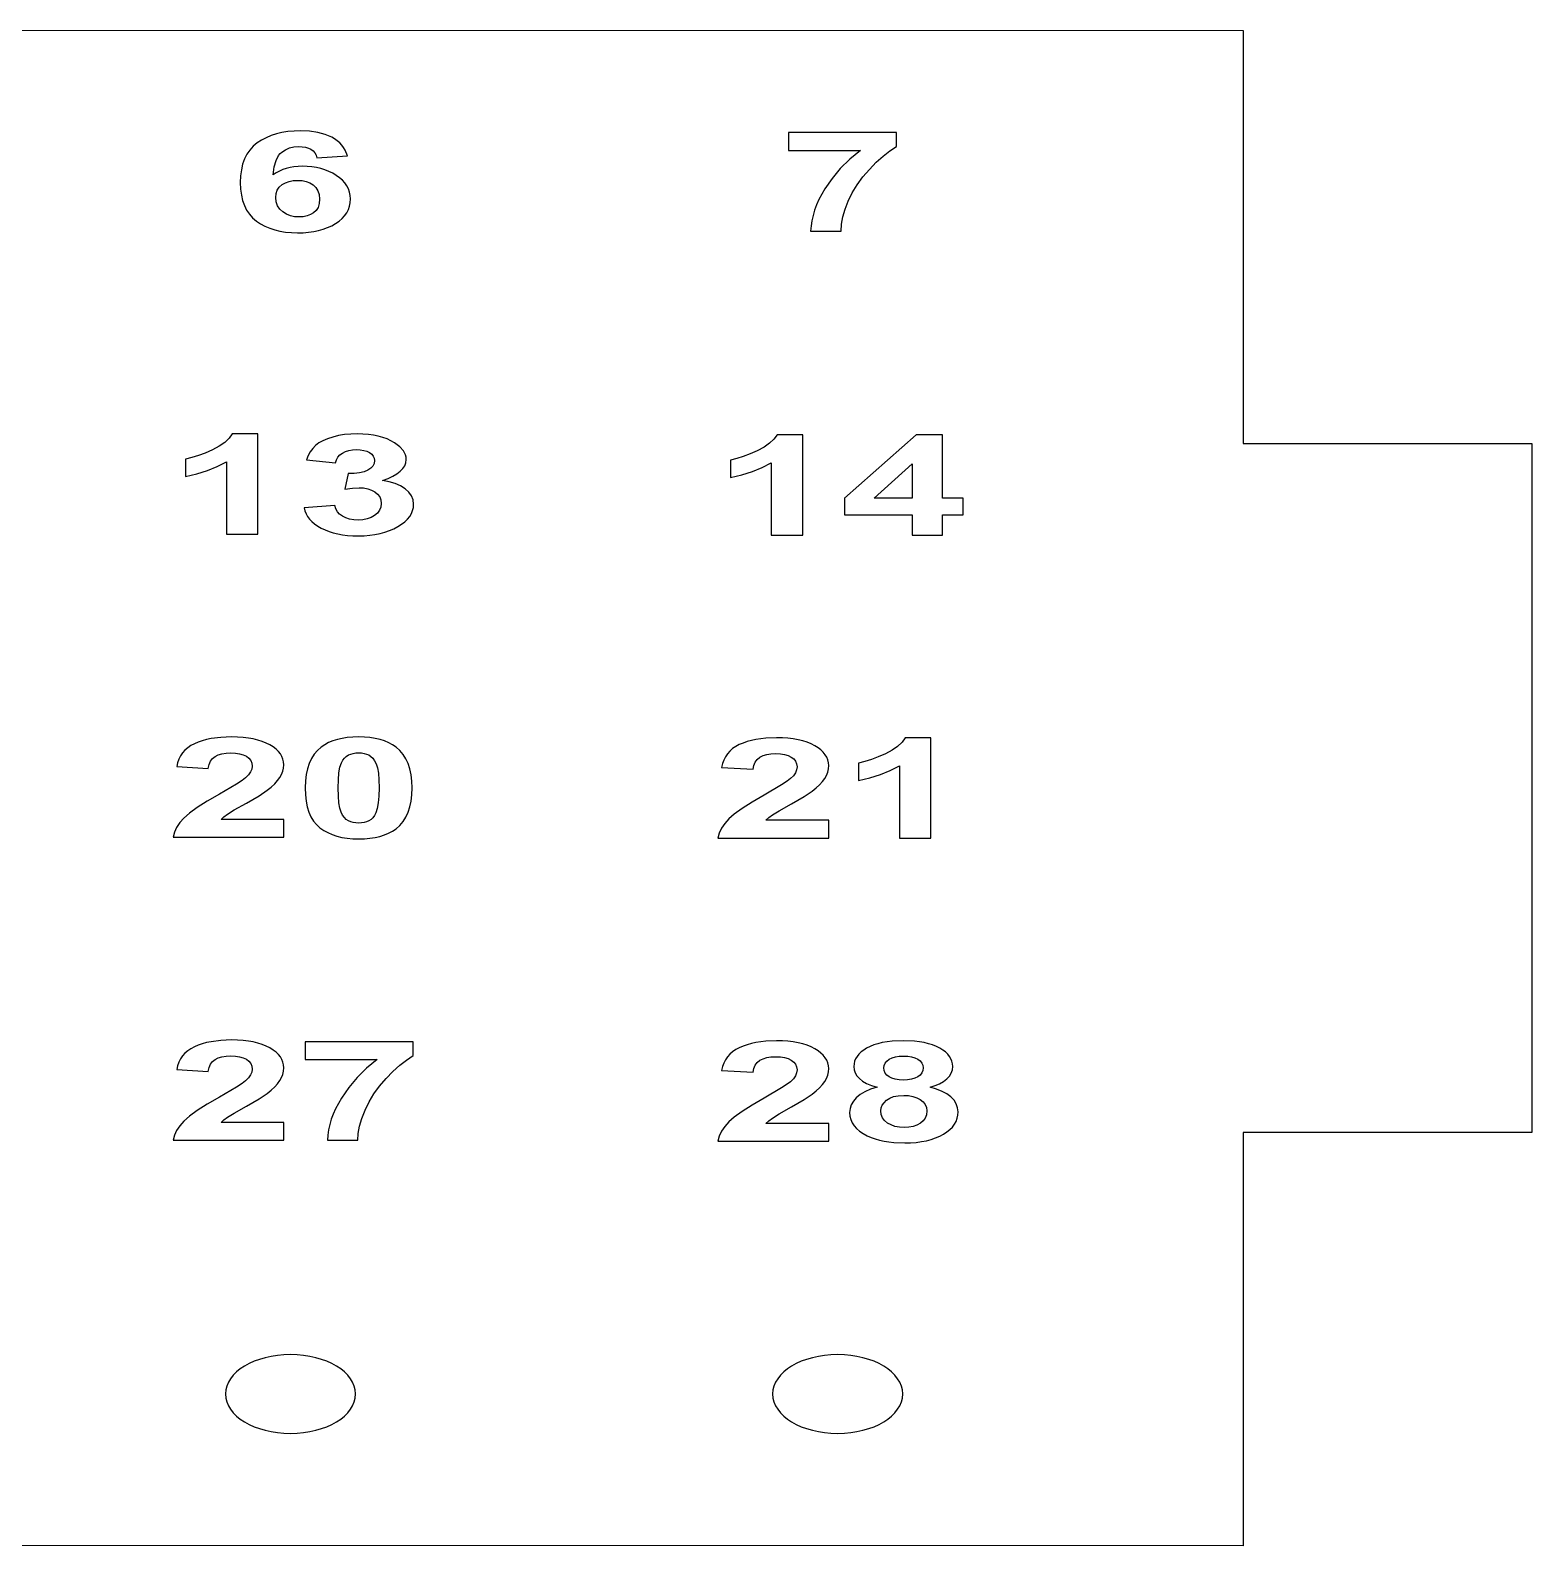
# Model space of a CAD drawing. Extents: x 1222 to 3994, y 2320 to 3800.
# Drawn here: x 2664.67 to 2695.73, y 3417.81 to 3449.16 of the extents above; entities that cross this region are included whole.
import ezdxf

# ---------------------------------------------------------------- set-up
doc = ezdxf.new("R2010")
doc.units = 0
doc.layers.add('____________', color=18, linetype='CONTINUOUS')

msp = doc.modelspace()

# ---------------------------------------------------------------- linework, layer by layer
at = {"layer": '____________'}
for points in [[(2537.828, 3426.356), (2531.848, 3426.356), (2531.848, 3440.606), (2537.828, 3440.606), (2537.828, 3449.152), (2619.108, 3449.155), (2689.766, 3449.152), (2689.766, 3440.606), (2695.735, 3440.606), (2695.735, 3426.356), (2689.766, 3426.356), (2689.766, 3417.807), (2619.108, 3417.811), (2537.828, 3417.807), (2537.828, 3426.356)], [(2671.231, 3446.561), (2671.185, 3446.679), (2671.153, 3446.732), (2671.115, 3446.782), (2671.072, 3446.828), (2671.022, 3446.87), (2670.967, 3446.909), (2670.906, 3446.944), (2670.771, 3447.001), (2670.618, 3447.043), (2670.449, 3447.067), (2670.263, 3447.076), (2670.128, 3447.072), (2669.999, 3447.06), (2669.877, 3447.04), (2669.761, 3447.013), (2669.651, 3446.978), (2669.548, 3446.934), (2669.452, 3446.883), (2669.362, 3446.825), (2669.281, 3446.757), (2669.211, 3446.679), (2669.151, 3446.592), (2669.102, 3446.494), (2669.064, 3446.387), (2669.037, 3446.27), (2669.021, 3446.143), (2669.016, 3446.006), (2669.021, 3445.872), (2669.037, 3445.748), (2669.063, 3445.634), (2669.099, 3445.529), (2669.146, 3445.435), (2669.203, 3445.35), (2669.271, 3445.274), (2669.349, 3445.209), (2669.435, 3445.152), (2669.526, 3445.102), (2669.624, 3445.061), (2669.727, 3445.026), (2669.836, 3445), (2669.951, 3444.981), (2670.072, 3444.97), (2670.198, 3444.966), (2670.316, 3444.969), (2670.428, 3444.978), (2670.535, 3444.993), (2670.636, 3445.014), (2670.732, 3445.041), (2670.822, 3445.074), (2670.907, 3445.112), (2670.987, 3445.157), (2671.059, 3445.207), (2671.121, 3445.261), (2671.174, 3445.319), (2671.217, 3445.38), (2671.251, 3445.446), (2671.275, 3445.515), (2671.289, 3445.589), (2671.294, 3445.666), (2671.289, 3445.739), (2671.276, 3445.809), (2671.253, 3445.875), (2671.221, 3445.937), (2671.18, 3445.997), (2671.13, 3446.052), (2671.07, 3446.105), (2671.002, 3446.153), (2670.927, 3446.198), (2670.848, 3446.236), (2670.766, 3446.269), (2670.681, 3446.295), (2670.591, 3446.316), (2670.498, 3446.331), (2670.401, 3446.34), (2670.3, 3446.343), (2670.211, 3446.34), (2670.126, 3446.332), (2670.045, 3446.318), (2669.967, 3446.299), (2669.893, 3446.274), (2669.823, 3446.244), (2669.756, 3446.209), (2669.693, 3446.168), (2669.718, 3446.331), (2669.757, 3446.463), (2669.808, 3446.565), (2669.839, 3446.605), (2669.873, 3446.637), (2669.949, 3446.686), (2670.033, 3446.722), (2670.124, 3446.743), (2670.223, 3446.75), (2670.298, 3446.746), (2670.365, 3446.736), (2670.425, 3446.718), (2670.477, 3446.694), (2670.522, 3446.661), (2670.557, 3446.621), (2670.582, 3446.574), (2670.598, 3446.519), (2671.231, 3446.561)], [(2680.358, 3446.672), (2681.845, 3446.672), (2681.626, 3446.491), (2681.43, 3446.297), (2681.258, 3446.092), (2681.109, 3445.875), (2680.987, 3445.654), (2680.938, 3445.544), (2680.898, 3445.434), (2680.865, 3445.326), (2680.841, 3445.217), (2680.825, 3445.109), (2680.816, 3445.002), (2681.447, 3445.002), (2681.455, 3445.143), (2681.483, 3445.294), (2681.529, 3445.454), (2681.595, 3445.623), (2681.678, 3445.794), (2681.779, 3445.96), (2681.897, 3446.122), (2682.031, 3446.279), (2682.174, 3446.424), (2682.315, 3446.551), (2682.455, 3446.661), (2682.594, 3446.752), (2682.594, 3447.04), (2680.358, 3447.04), (2680.358, 3446.672)], [(2669.749, 3445.697), (2669.757, 3445.779), (2669.781, 3445.851), (2669.822, 3445.911), (2669.879, 3445.962), (2669.948, 3446.001), (2670.024, 3446.029), (2670.107, 3446.045), (2670.198, 3446.051), (2670.292, 3446.045), (2670.377, 3446.028), (2670.454, 3445.998), (2670.524, 3445.957), (2670.581, 3445.904), (2670.621, 3445.836), (2670.646, 3445.756), (2670.654, 3445.662), (2670.646, 3445.571), (2670.624, 3445.493), (2670.586, 3445.43), (2670.533, 3445.38), (2670.469, 3445.342), (2670.397, 3445.315), (2670.318, 3445.299), (2670.23, 3445.294), (2670.139, 3445.3), (2670.052, 3445.32), (2669.971, 3445.353), (2669.895, 3445.399), (2669.831, 3445.457), (2669.785, 3445.526), (2669.758, 3445.606), (2669.749, 3445.697)], [(2669.381, 3438.732), (2669.381, 3440.807), (2668.85, 3440.807), (2668.783, 3440.715), (2668.692, 3440.63), (2668.577, 3440.55), (2668.439, 3440.476), (2668.291, 3440.411), (2668.149, 3440.357), (2668.013, 3440.315), (2667.883, 3440.284), (2667.883, 3439.924), (2668.118, 3439.979), (2668.337, 3440.048), (2668.54, 3440.13), (2668.727, 3440.225), (2668.727, 3438.732), (2669.381, 3438.732)], [(2670.336, 3439.28), (2670.352, 3439.217), (2670.376, 3439.156), (2670.408, 3439.099), (2670.448, 3439.044), (2670.496, 3438.993), (2670.553, 3438.945), (2670.617, 3438.9), (2670.689, 3438.858), (2670.768, 3438.82), (2670.851, 3438.788), (2670.94, 3438.76), (2671.034, 3438.737), (2671.132, 3438.72), (2671.235, 3438.707), (2671.344, 3438.699), (2671.457, 3438.697), (2671.577, 3438.7), (2671.692, 3438.709), (2671.801, 3438.724), (2671.906, 3438.745), (2672.005, 3438.772), (2672.1, 3438.805), (2672.189, 3438.843), (2672.274, 3438.888), (2672.351, 3438.938), (2672.417, 3438.989), (2672.474, 3439.043), (2672.52, 3439.1), (2672.556, 3439.159), (2672.581, 3439.221), (2672.597, 3439.285), (2672.602, 3439.352), (2672.591, 3439.442), (2672.558, 3439.526), (2672.503, 3439.602), (2672.426, 3439.672), (2672.331, 3439.732), (2672.221, 3439.781), (2672.097, 3439.818), (2671.958, 3439.843), (2672.073, 3439.885), (2672.173, 3439.93), (2672.257, 3439.98), (2672.326, 3440.032), (2672.38, 3440.088), (2672.418, 3440.147), (2672.441, 3440.21), (2672.449, 3440.277), (2672.445, 3440.324), (2672.434, 3440.37), (2672.415, 3440.415), (2672.389, 3440.458), (2672.314, 3440.542), (2672.209, 3440.621), (2672.133, 3440.664), (2672.051, 3440.702), (2671.964, 3440.734), (2671.87, 3440.76), (2671.771, 3440.781), (2671.665, 3440.795), (2671.553, 3440.804), (2671.436, 3440.807), (2671.299, 3440.803), (2671.168, 3440.791), (2671.045, 3440.77), (2670.927, 3440.742), (2670.82, 3440.707), (2670.726, 3440.666), (2670.643, 3440.619), (2670.574, 3440.566), (2670.514, 3440.506), (2670.463, 3440.435), (2670.42, 3440.356), (2670.384, 3440.267), (2670.987, 3440.205), (2671.005, 3440.268), (2671.036, 3440.324), (2671.078, 3440.371), (2671.132, 3440.41), (2671.194, 3440.441), (2671.262, 3440.463), (2671.337, 3440.477), (2671.418, 3440.481), (2671.498, 3440.477), (2671.57, 3440.466), (2671.634, 3440.446), (2671.69, 3440.419), (2671.735, 3440.385), (2671.767, 3440.346), (2671.786, 3440.302), (2671.792, 3440.253), (2671.784, 3440.194), (2671.757, 3440.142), (2671.714, 3440.096), (2671.653, 3440.056), (2671.575, 3440.024), (2671.482, 3440.002), (2671.373, 3439.989), (2671.248, 3439.986), (2671.175, 3439.664), (2671.338, 3439.686), (2671.476, 3439.693), (2671.567, 3439.688), (2671.652, 3439.671), (2671.729, 3439.644), (2671.799, 3439.606), (2671.857, 3439.558), (2671.899, 3439.503), (2671.923, 3439.44), (2671.932, 3439.369), (2671.923, 3439.294), (2671.897, 3439.227), (2671.854, 3439.169), (2671.793, 3439.118), (2671.72, 3439.077), (2671.639, 3439.048), (2671.55, 3439.031), (2671.452, 3439.025), (2671.362, 3439.03), (2671.278, 3439.044), (2671.201, 3439.069), (2671.132, 3439.103), (2671.071, 3439.146), (2671.024, 3439.197), (2670.99, 3439.258), (2670.968, 3439.326), (2670.336, 3439.28)], [(2680.654, 3438.714), (2680.654, 3440.789), (2680.124, 3440.789), (2680.056, 3440.698), (2679.965, 3440.612), (2679.851, 3440.532), (2679.712, 3440.458), (2679.565, 3440.393), (2679.423, 3440.339), (2679.287, 3440.297), (2679.156, 3440.266), (2679.156, 3439.907), (2679.391, 3439.962), (2679.61, 3440.03), (2679.813, 3440.112), (2680.001, 3440.207), (2680.001, 3438.714), (2680.654, 3438.714)], [(2682.914, 3438.714), (2683.547, 3438.714), (2683.547, 3439.13), (2683.971, 3439.13), (2683.971, 3439.478), (2683.547, 3439.478), (2683.547, 3440.789), (2682.999, 3440.789), (2681.518, 3439.477), (2681.518, 3439.13), (2682.914, 3439.13), (2682.914, 3438.714)], [(2682.914, 3439.478), (2682.13, 3439.478), (2682.914, 3440.184), (2682.914, 3439.478)], [(2669.916, 3432.831), (2668.617, 3432.831), (2668.677, 3432.885), (2668.752, 3432.941), (2668.891, 3433.026), (2669.144, 3433.169), (2669.406, 3433.321), (2669.572, 3433.433), (2669.656, 3433.501), (2669.727, 3433.568), (2669.786, 3433.633), (2669.834, 3433.697), (2669.87, 3433.761), (2669.895, 3433.826), (2669.911, 3433.894), (2669.916, 3433.962), (2669.912, 3434.023), (2669.898, 3434.08), (2669.876, 3434.135), (2669.844, 3434.188), (2669.804, 3434.238), (2669.754, 3434.285), (2669.695, 3434.33), (2669.628, 3434.373), (2669.552, 3434.411), (2669.47, 3434.445), (2669.381, 3434.473), (2669.285, 3434.496), (2669.183, 3434.514), (2669.073, 3434.527), (2668.957, 3434.535), (2668.834, 3434.538), (2668.613, 3434.529), (2668.412, 3434.502), (2668.318, 3434.482), (2668.229, 3434.458), (2668.145, 3434.429), (2668.066, 3434.395), (2667.993, 3434.357), (2667.928, 3434.313), (2667.871, 3434.262), (2667.821, 3434.207), (2667.779, 3434.145), (2667.745, 3434.078), (2667.719, 3434.005), (2667.701, 3433.926), (2668.352, 3433.886), (2668.368, 3433.967), (2668.397, 3434.035), (2668.438, 3434.091), (2668.492, 3434.135), (2668.558, 3434.167), (2668.634, 3434.191), (2668.72, 3434.205), (2668.818, 3434.209), (2668.916, 3434.205), (2669.002, 3434.191), (2669.078, 3434.169), (2669.143, 3434.138), (2669.194, 3434.099), (2669.231, 3434.051), (2669.253, 3433.997), (2669.26, 3433.935), (2669.252, 3433.874), (2669.226, 3433.814), (2669.184, 3433.753), (2669.125, 3433.692), (2669.054, 3433.638), (2668.94, 3433.563), (2668.582, 3433.354), (2668.331, 3433.207), (2668.125, 3433.076), (2667.963, 3432.959), (2667.848, 3432.858), (2667.764, 3432.764), (2667.698, 3432.666), (2667.652, 3432.566), (2667.624, 3432.463), (2669.916, 3432.463), (2669.916, 3432.831)], [(2671.464, 3434.538), (2671.343, 3434.534), (2671.229, 3434.525), (2671.123, 3434.508), (2671.023, 3434.485), (2670.93, 3434.455), (2670.843, 3434.419), (2670.764, 3434.376), (2670.691, 3434.326), (2670.613, 3434.257), (2670.545, 3434.178), (2670.487, 3434.088), (2670.44, 3433.988), (2670.403, 3433.878), (2670.377, 3433.758), (2670.362, 3433.627), (2670.356, 3433.486), (2670.361, 3433.343), (2670.375, 3433.212), (2670.399, 3433.091), (2670.433, 3432.982), (2670.475, 3432.885), (2670.528, 3432.798), (2670.59, 3432.723), (2670.661, 3432.66), (2670.741, 3432.605), (2670.826, 3432.558), (2670.917, 3432.518), (2671.014, 3432.486), (2671.118, 3432.46), (2671.227, 3432.442), (2671.342, 3432.431), (2671.464, 3432.428), (2671.584, 3432.431), (2671.698, 3432.441), (2671.805, 3432.458), (2671.905, 3432.481), (2671.998, 3432.51), (2672.085, 3432.547), (2672.164, 3432.589), (2672.237, 3432.639), (2672.315, 3432.708), (2672.383, 3432.788), (2672.441, 3432.878), (2672.488, 3432.978), (2672.525, 3433.089), (2672.551, 3433.209), (2672.566, 3433.341), (2672.572, 3433.482), (2672.567, 3433.624), (2672.551, 3433.755), (2672.525, 3433.876), (2672.488, 3433.986), (2672.442, 3434.086), (2672.384, 3434.176), (2672.317, 3434.255), (2672.239, 3434.323), (2672.166, 3434.373), (2672.086, 3434.417), (2671.999, 3434.454), (2671.906, 3434.484), (2671.805, 3434.508), (2671.698, 3434.524), (2671.584, 3434.534), (2671.464, 3434.538)], [(2681.19, 3432.813), (2679.891, 3432.813), (2679.95, 3432.868), (2680.025, 3432.923), (2680.165, 3433.008), (2680.418, 3433.152), (2680.679, 3433.303), (2680.846, 3433.415), (2680.929, 3433.483), (2681.001, 3433.55), (2681.06, 3433.615), (2681.107, 3433.679), (2681.143, 3433.743), (2681.169, 3433.809), (2681.185, 3433.876), (2681.19, 3433.945), (2681.185, 3434.005), (2681.172, 3434.063), (2681.149, 3434.118), (2681.118, 3434.17), (2681.077, 3434.22), (2681.028, 3434.268), (2680.969, 3434.313), (2680.901, 3434.355), (2680.826, 3434.394), (2680.744, 3434.427), (2680.655, 3434.456), (2680.559, 3434.479), (2680.456, 3434.497), (2680.347, 3434.51), (2680.231, 3434.518), (2680.108, 3434.52), (2679.887, 3434.511), (2679.685, 3434.485), (2679.592, 3434.465), (2679.503, 3434.44), (2679.419, 3434.411), (2679.34, 3434.378), (2679.267, 3434.339), (2679.202, 3434.295), (2679.144, 3434.245), (2679.095, 3434.189), (2679.053, 3434.128), (2679.019, 3434.06), (2678.993, 3433.987), (2678.974, 3433.908), (2679.626, 3433.869), (2679.642, 3433.949), (2679.67, 3434.018), (2679.712, 3434.073), (2679.765, 3434.117), (2679.831, 3434.15), (2679.907, 3434.173), (2679.994, 3434.187), (2680.091, 3434.192), (2680.189, 3434.187), (2680.276, 3434.174), (2680.352, 3434.152), (2680.416, 3434.12), (2680.468, 3434.081), (2680.504, 3434.034), (2680.526, 3433.979), (2680.534, 3433.917), (2680.525, 3433.857), (2680.5, 3433.796), (2680.458, 3433.736), (2680.399, 3433.675), (2680.327, 3433.62), (2680.213, 3433.545), (2679.856, 3433.336), (2679.604, 3433.19), (2679.398, 3433.058), (2679.237, 3432.942), (2679.121, 3432.841), (2679.037, 3432.746), (2678.972, 3432.649), (2678.925, 3432.548), (2678.897, 3432.445), (2681.19, 3432.445), (2681.19, 3432.813)], [(2683.305, 3432.445), (2683.305, 3434.52), (2682.775, 3434.52), (2682.707, 3434.429), (2682.616, 3434.343), (2682.501, 3434.263), (2682.363, 3434.189), (2682.216, 3434.124), (2682.074, 3434.071), (2681.937, 3434.028), (2681.807, 3433.997), (2681.807, 3433.638), (2682.042, 3433.693), (2682.261, 3433.761), (2682.464, 3433.843), (2682.651, 3433.938), (2682.651, 3432.445), (2683.305, 3432.445)], [(2671.464, 3434.209), (2671.521, 3434.206), (2671.576, 3434.198), (2671.627, 3434.183), (2671.675, 3434.164), (2671.719, 3434.135), (2671.759, 3434.095), (2671.795, 3434.044), (2671.827, 3433.982), (2671.854, 3433.899), (2671.873, 3433.789), (2671.884, 3433.649), (2671.888, 3433.482), (2671.884, 3433.313), (2671.871, 3433.171), (2671.85, 3433.055), (2671.82, 3432.966), (2671.792, 3432.912), (2671.758, 3432.866), (2671.72, 3432.829), (2671.676, 3432.802), (2671.628, 3432.782), (2671.576, 3432.767), (2671.522, 3432.759), (2671.464, 3432.756), (2671.406, 3432.759), (2671.352, 3432.767), (2671.301, 3432.782), (2671.253, 3432.801), (2671.209, 3432.83), (2671.169, 3432.869), (2671.133, 3432.92), (2671.101, 3432.983), (2671.074, 3433.065), (2671.056, 3433.175), (2671.044, 3433.314), (2671.04, 3433.482), (2671.045, 3433.651), (2671.057, 3433.793), (2671.078, 3433.909), (2671.108, 3433.999), (2671.136, 3434.054), (2671.17, 3434.099), (2671.208, 3434.136), (2671.252, 3434.164), (2671.3, 3434.183), (2671.352, 3434.198), (2671.406, 3434.206), (2671.464, 3434.209)], [(2669.916, 3426.562), (2668.617, 3426.562), (2668.677, 3426.616), (2668.752, 3426.672), (2668.891, 3426.757), (2669.144, 3426.9), (2669.406, 3427.052), (2669.572, 3427.164), (2669.656, 3427.232), (2669.727, 3427.299), (2669.786, 3427.364), (2669.834, 3427.428), (2669.87, 3427.492), (2669.895, 3427.557), (2669.911, 3427.625), (2669.916, 3427.694), (2669.912, 3427.754), (2669.898, 3427.811), (2669.876, 3427.866), (2669.844, 3427.919), (2669.804, 3427.969), (2669.754, 3428.016), (2669.695, 3428.061), (2669.628, 3428.104), (2669.552, 3428.142), (2669.47, 3428.176), (2669.381, 3428.204), (2669.285, 3428.227), (2669.183, 3428.246), (2669.073, 3428.259), (2668.957, 3428.266), (2668.834, 3428.269), (2668.613, 3428.26), (2668.412, 3428.233), (2668.318, 3428.213), (2668.229, 3428.189), (2668.145, 3428.16), (2668.066, 3428.126), (2667.993, 3428.088), (2667.928, 3428.044), (2667.871, 3427.993), (2667.821, 3427.938), (2667.779, 3427.876), (2667.745, 3427.809), (2667.719, 3427.736), (2667.701, 3427.657), (2668.352, 3427.618), (2668.368, 3427.698), (2668.397, 3427.766), (2668.438, 3427.822), (2668.492, 3427.866), (2668.558, 3427.898), (2668.634, 3427.922), (2668.72, 3427.936), (2668.818, 3427.94), (2668.916, 3427.936), (2669.002, 3427.923), (2669.078, 3427.9), (2669.143, 3427.869), (2669.194, 3427.83), (2669.231, 3427.783), (2669.253, 3427.728), (2669.26, 3427.666), (2669.252, 3427.606), (2669.226, 3427.545), (2669.184, 3427.484), (2669.125, 3427.423), (2669.054, 3427.369), (2668.94, 3427.294), (2668.582, 3427.085), (2668.331, 3426.938), (2668.125, 3426.807), (2667.963, 3426.691), (2667.848, 3426.589), (2667.764, 3426.495), (2667.698, 3426.397), (2667.652, 3426.297), (2667.624, 3426.194), (2669.916, 3426.194), (2669.916, 3426.562)], [(2681.19, 3426.544), (2679.891, 3426.544), (2679.95, 3426.599), (2680.025, 3426.654), (2680.165, 3426.74), (2680.418, 3426.883), (2680.679, 3427.034), (2680.846, 3427.146), (2680.929, 3427.214), (2681.001, 3427.281), (2681.06, 3427.347), (2681.107, 3427.41), (2681.143, 3427.474), (2681.169, 3427.54), (2681.185, 3427.607), (2681.19, 3427.676), (2681.185, 3427.736), (2681.172, 3427.794), (2681.149, 3427.849), (2681.118, 3427.901), (2681.077, 3427.951), (2681.028, 3427.999), (2680.969, 3428.044), (2680.901, 3428.086), (2680.826, 3428.125), (2680.744, 3428.158), (2680.655, 3428.187), (2680.559, 3428.21), (2680.456, 3428.228), (2680.347, 3428.241), (2680.231, 3428.249), (2680.108, 3428.251), (2679.887, 3428.242), (2679.685, 3428.216), (2679.592, 3428.196), (2679.503, 3428.171), (2679.419, 3428.142), (2679.34, 3428.109), (2679.267, 3428.07), (2679.202, 3428.026), (2679.144, 3427.976), (2679.095, 3427.92), (2679.053, 3427.859), (2679.019, 3427.791), (2678.993, 3427.718), (2678.974, 3427.639), (2679.626, 3427.6), (2679.642, 3427.68), (2679.67, 3427.749), (2679.712, 3427.804), (2679.765, 3427.848), (2679.831, 3427.881), (2679.907, 3427.904), (2679.994, 3427.918), (2680.091, 3427.923), (2680.189, 3427.918), (2680.276, 3427.905), (2680.352, 3427.883), (2680.416, 3427.852), (2680.468, 3427.812), (2680.504, 3427.765), (2680.526, 3427.71), (2680.534, 3427.648), (2680.525, 3427.588), (2680.5, 3427.528), (2680.458, 3427.467), (2680.399, 3427.406), (2680.327, 3427.351), (2680.213, 3427.277), (2679.856, 3427.067), (2679.604, 3426.921), (2679.398, 3426.789), (2679.237, 3426.673), (2679.121, 3426.572), (2679.037, 3426.477), (2678.972, 3426.38), (2678.925, 3426.279), (2678.897, 3426.176), (2681.19, 3426.176), (2681.19, 3426.544)], [(2682.193, 3427.291), (2682.055, 3427.249), (2681.937, 3427.199), (2681.839, 3427.141), (2681.76, 3427.075), (2681.7, 3427.003), (2681.657, 3426.928), (2681.631, 3426.849), (2681.623, 3426.767), (2681.628, 3426.693), (2681.645, 3426.623), (2681.674, 3426.557), (2681.714, 3426.495), (2681.765, 3426.437), (2681.828, 3426.383), (2681.902, 3426.333), (2681.988, 3426.288), (2682.068, 3426.253), (2682.153, 3426.223), (2682.242, 3426.198), (2682.337, 3426.177), (2682.436, 3426.161), (2682.54, 3426.149), (2682.763, 3426.14), (2682.885, 3426.143), (2683.001, 3426.151), (2683.111, 3426.165), (2683.214, 3426.185), (2683.311, 3426.21), (2683.402, 3426.241), (2683.486, 3426.277), (2683.565, 3426.319), (2683.636, 3426.365), (2683.697, 3426.415), (2683.748, 3426.468), (2683.791, 3426.525), (2683.824, 3426.584), (2683.847, 3426.648), (2683.861, 3426.714), (2683.866, 3426.784), (2683.857, 3426.868), (2683.829, 3426.947), (2683.783, 3427.021), (2683.718, 3427.09), (2683.636, 3427.152), (2683.537, 3427.206), (2683.42, 3427.253), (2683.287, 3427.291), (2683.392, 3427.324), (2683.485, 3427.364), (2683.565, 3427.41), (2683.633, 3427.462), (2683.687, 3427.521), (2683.726, 3427.583), (2683.749, 3427.648), (2683.757, 3427.718), (2683.753, 3427.775), (2683.74, 3427.829), (2683.719, 3427.88), (2683.69, 3427.929), (2683.652, 3427.976), (2683.606, 3428.02), (2683.551, 3428.061), (2683.488, 3428.1), (2683.417, 3428.136), (2683.34, 3428.166), (2683.256, 3428.192), (2683.165, 3428.213), (2683.067, 3428.23), (2682.963, 3428.242), (2682.733, 3428.251), (2682.502, 3428.242), (2682.397, 3428.23), (2682.298, 3428.213), (2682.207, 3428.192), (2682.123, 3428.166), (2682.046, 3428.136), (2681.975, 3428.1), (2681.913, 3428.061), (2681.859, 3428.02), (2681.813, 3427.976), (2681.776, 3427.929), (2681.747, 3427.88), (2681.726, 3427.829), (2681.713, 3427.775), (2681.709, 3427.718), (2681.716, 3427.652), (2681.738, 3427.588), (2681.774, 3427.528), (2681.824, 3427.47), (2681.89, 3427.416), (2681.974, 3427.368), (2682.075, 3427.327), (2682.193, 3427.291)], [(2670.359, 3427.864), (2671.846, 3427.864), (2671.627, 3427.683), (2671.431, 3427.49), (2671.259, 3427.285), (2671.109, 3427.068), (2670.987, 3426.846), (2670.939, 3426.736), (2670.898, 3426.627), (2670.866, 3426.518), (2670.841, 3426.409), (2670.825, 3426.301), (2670.817, 3426.194), (2671.448, 3426.194), (2671.456, 3426.335), (2671.483, 3426.486), (2671.53, 3426.646), (2671.596, 3426.815), (2671.679, 3426.986), (2671.78, 3427.153), (2671.897, 3427.314), (2672.032, 3427.471), (2672.174, 3427.616), (2672.316, 3427.744), (2672.456, 3427.853), (2672.595, 3427.945), (2672.595, 3428.232), (2670.359, 3428.232), (2670.359, 3427.864)], [(2682.328, 3427.69), (2682.335, 3427.743), (2682.356, 3427.791), (2682.391, 3427.833), (2682.439, 3427.869), (2682.5, 3427.899), (2682.57, 3427.92), (2682.65, 3427.932), (2682.74, 3427.937), (2682.826, 3427.933), (2682.904, 3427.92), (2682.972, 3427.899), (2683.032, 3427.87), (2683.08, 3427.834), (2683.115, 3427.792), (2683.135, 3427.744), (2683.142, 3427.691), (2683.135, 3427.635), (2683.114, 3427.586), (2683.08, 3427.543), (2683.031, 3427.506), (2682.97, 3427.477), (2682.901, 3427.456), (2682.822, 3427.443), (2682.733, 3427.439), (2682.646, 3427.443), (2682.567, 3427.456), (2682.498, 3427.477), (2682.439, 3427.506), (2682.39, 3427.542), (2682.356, 3427.585), (2682.335, 3427.634), (2682.328, 3427.69)], [(2682.268, 3426.805), (2682.275, 3426.863), (2682.297, 3426.918), (2682.334, 3426.971), (2682.385, 3427.022), (2682.451, 3427.066), (2682.533, 3427.097), (2682.63, 3427.116), (2682.742, 3427.122), (2682.841, 3427.117), (2682.931, 3427.1), (2683.012, 3427.073), (2683.084, 3427.034), (2683.143, 3426.987), (2683.186, 3426.932), (2683.211, 3426.87), (2683.219, 3426.801), (2683.211, 3426.723), (2683.186, 3426.654), (2683.145, 3426.595), (2683.087, 3426.546), (2683.016, 3426.508), (2682.937, 3426.48), (2682.848, 3426.464), (2682.751, 3426.458), (2682.652, 3426.464), (2682.561, 3426.481), (2682.479, 3426.51), (2682.406, 3426.55), (2682.345, 3426.6), (2682.302, 3426.659), (2682.276, 3426.728), (2682.268, 3426.805)], [(2670.054, 3421.76), (2669.916, 3421.756), (2669.783, 3421.744), (2669.654, 3421.724), (2669.53, 3421.696), (2669.412, 3421.662), (2669.301, 3421.621), (2669.197, 3421.574), (2669.102, 3421.522), (2669.015, 3421.464), (2668.938, 3421.401), (2668.87, 3421.334), (2668.813, 3421.262), (2668.768, 3421.187), (2668.735, 3421.109), (2668.714, 3421.028), (2668.708, 3420.945), (2668.714, 3420.862), (2668.735, 3420.781), (2668.768, 3420.702), (2668.813, 3420.628), (2668.87, 3420.556), (2668.938, 3420.489), (2669.015, 3420.426), (2669.102, 3420.368), (2669.197, 3420.316), (2669.301, 3420.269), (2669.412, 3420.228), (2669.53, 3420.194), (2669.654, 3420.166), (2669.783, 3420.146), (2669.916, 3420.134), (2670.054, 3420.13), (2670.192, 3420.134), (2670.325, 3420.146), (2670.454, 3420.166), (2670.578, 3420.194), (2670.696, 3420.228), (2670.807, 3420.269), (2670.91, 3420.316), (2671.006, 3420.368), (2671.093, 3420.426), (2671.171, 3420.489), (2671.238, 3420.556), (2671.295, 3420.628), (2671.34, 3420.702), (2671.373, 3420.781), (2671.394, 3420.862), (2671.4, 3420.945), (2671.394, 3421.028), (2671.373, 3421.109), (2671.34, 3421.187), (2671.295, 3421.262), (2671.238, 3421.334), (2671.171, 3421.401), (2671.093, 3421.464), (2671.006, 3421.522), (2670.91, 3421.574), (2670.807, 3421.621), (2670.696, 3421.662), (2670.578, 3421.696), (2670.454, 3421.724), (2670.325, 3421.744), (2670.192, 3421.756), (2670.054, 3421.76)], [(2681.375, 3421.76), (2681.237, 3421.756), (2681.104, 3421.744), (2680.975, 3421.724), (2680.851, 3421.696), (2680.733, 3421.662), (2680.622, 3421.621), (2680.518, 3421.574), (2680.423, 3421.522), (2680.336, 3421.464), (2680.258, 3421.401), (2680.191, 3421.334), (2680.134, 3421.262), (2680.089, 3421.187), (2680.056, 3421.109), (2680.035, 3421.028), (2680.028, 3420.945), (2680.035, 3420.862), (2680.056, 3420.781), (2680.089, 3420.702), (2680.134, 3420.628), (2680.191, 3420.556), (2680.258, 3420.489), (2680.336, 3420.426), (2680.423, 3420.368), (2680.518, 3420.316), (2680.622, 3420.269), (2680.733, 3420.228), (2680.851, 3420.194), (2680.975, 3420.166), (2681.104, 3420.146), (2681.237, 3420.134), (2681.375, 3420.13), (2681.513, 3420.134), (2681.646, 3420.146), (2681.775, 3420.166), (2681.899, 3420.194), (2682.017, 3420.228), (2682.128, 3420.269), (2682.231, 3420.316), (2682.327, 3420.368), (2682.414, 3420.426), (2682.491, 3420.489), (2682.559, 3420.556), (2682.616, 3420.628), (2682.661, 3420.702), (2682.694, 3420.781), (2682.714, 3420.862), (2682.721, 3420.945), (2682.714, 3421.028), (2682.694, 3421.109), (2682.661, 3421.187), (2682.616, 3421.262), (2682.559, 3421.334), (2682.491, 3421.401), (2682.414, 3421.464), (2682.327, 3421.522), (2682.231, 3421.574), (2682.128, 3421.621), (2682.017, 3421.662), (2681.899, 3421.696), (2681.775, 3421.724), (2681.646, 3421.744), (2681.513, 3421.756), (2681.375, 3421.76)]]:
    msp.add_lwpolyline(points, close=True, dxfattribs=at)

doc.saveas('drawing.dxf')
